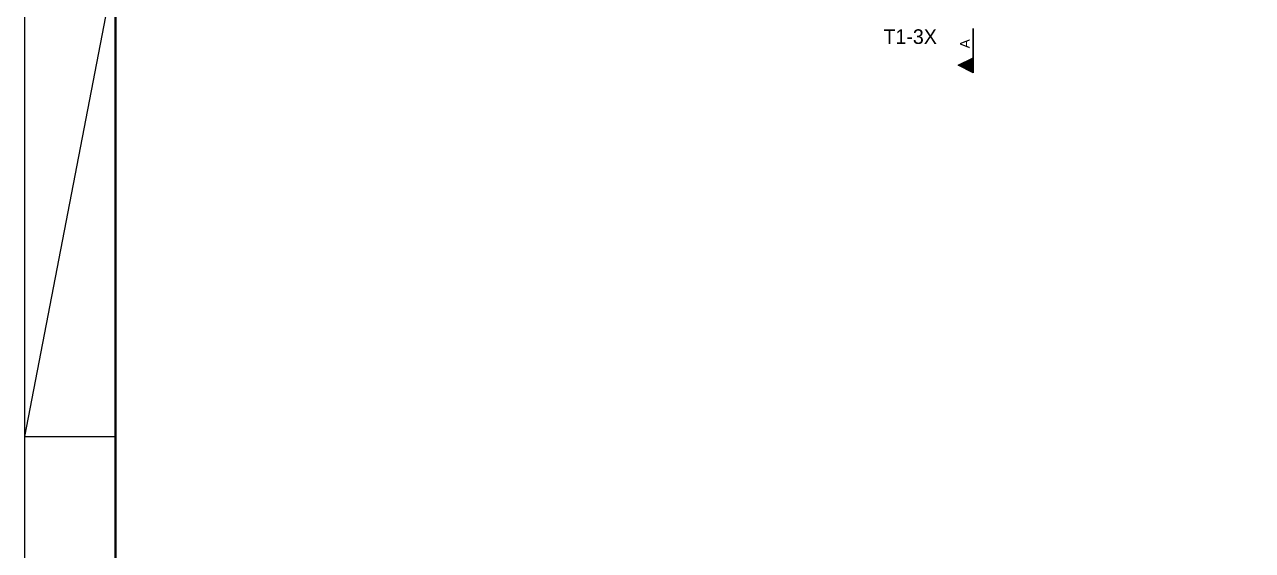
# Model space of a CAD drawing. Extents: x 15230 to 21256, y 3128 to 7338.
# Drawn here: x 15230 to 16917, y 4462 to 5184 of the extents above; entities that cross this region are included whole.
import ezdxf

# ---------------------------------------------------------------- set-up
doc = ezdxf.new("R2010")
doc.units = 0
doc.layers.add('3', color=3, linetype='Continuous')
doc.layers.add('NOME DA VIGA', color=6, linetype='Continuous', lineweight=25)
doc.styles.add('TQS_ARIAL', font='arial.ttf')

# ---------------------------------------------------------------- blocks, each defined once
blk = doc.blocks.new('*U6')
at = {"color": 252}
blk.add_line((-11540, 4165.2), (-11790, 2870), dxfattribs=at)
at = {"color": 7}
blk.add_line((-11790, 2870), (-11540, 2870), dxfattribs=at)
blk.add_lwpolyline([(-11790, 8310), (-11790, -100), (100, -100), (100, 8310)], close=True, dxfattribs=at)
at = {"color": 7, "const_width": 6}
blk.add_lwpolyline([(-11540, 8210), (-11540, 0), (0, 0), (0, 8210)], close=True, dxfattribs=at)

msp = doc.modelspace()

# ---------------------------------------------------------------- linework, layer by layer
at = {"layer": '3', "color": 7, "linetype": 'Continuous'}
for p, q in [((16533.32, 5117.88), (16533.32, 5178.53)), ((16533.41, 5178.53), (16533.41, 5117.74)), ((16512.67, 5128.11), (16533.32, 5138.43)), ((16512.86, 5128.11), (16533.32, 5138.34)), ((16517.45, 5125.81), (16517.45, 5130.4)), ((16519.05, 5125.01), (16519.05, 5131.2)), ((16520.64, 5124.22), (16520.64, 5132)), ((16522.25, 5123.41), (16522.24, 5132.8)), ((16523.83, 5122.62), (16523.83, 5133.59)), ((16525.43, 5121.82), (16525.43, 5134.39)), ((16527.03, 5121.03), (16527.03, 5135.19)), ((16528.62, 5120.23), (16528.62, 5135.99)), ((16530.22, 5119.43), (16530.22, 5136.79)), ((16531.81, 5118.63), (16531.81, 5137.58)), ((16533.41, 5117.74), (16512.67, 5128.11)), ((16533.32, 5117.88), (16512.86, 5128.11)), ((16514.26, 5127.41), (16514.26, 5128.81)), ((16515.86, 5126.61), (16515.86, 5129.61))]:
    msp.add_line(p, q, dxfattribs=at)
at = {"layer": '3', "linetype": 'Continuous'}
msp.add_lwpolyline([(16533.32, 5117.88), (16512.86, 5128.11), (16533.32, 5138.34), (16533.32, 5117.88)], dxfattribs=at)

# ---------------------------------------------------------------- block references
at = {"xscale": 0.5, "yscale": 0.5, "zscale": 0.5}
msp.add_blockref('*U6', (21124.54, 3183.48), dxfattribs=at)

# ---------------------------------------------------------------- texts
at = {"layer": '3', "color": 7, "linetype": 'Continuous', "style": 'TQS_ARIAL'}
msp.add_text('A', height=13.5, rotation=90, dxfattribs=at).set_placement((16528.66, 5151.37))
at = {"layer": 'NOME DA VIGA', "color": 6, "linetype": 'Continuous'}
msp.add_text('T1-3X', height=20.16, dxfattribs=at).set_placement((16409.98, 5157.42))

doc.saveas('drawing.dxf')
